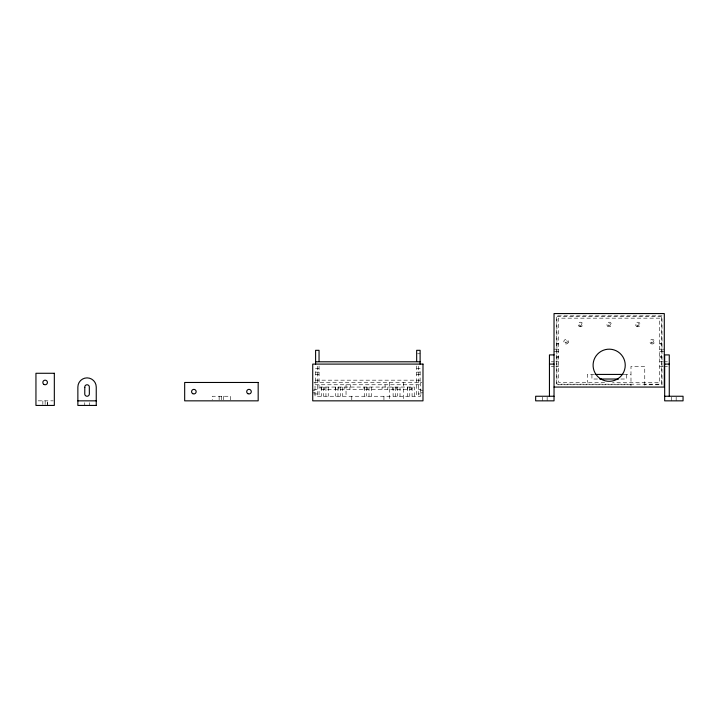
<?xml version="1.0" encoding="UTF-8"?>
<svg xmlns="http://www.w3.org/2000/svg" width="719" height="719" viewBox="0 0 719 719"><rect width="100%" height="100%" fill="white"/><g stroke="black" fill="none" stroke-linecap="round" stroke-linejoin="round"><path stroke-width="0.54" stroke-dasharray="3.6 2.7" d="M580.296 326.759L580.889 326.723M556.335 343.421L558.627 343.421M659.7 343.421L661.992 343.421M556.91 343.997L558.627 343.997M659.7 343.997L661.417 343.997M554.034 349.164L556.335 349.164M556.91 349.164L558.627 349.164M659.7 349.164L661.417 349.164M661.992 349.164L664.293 349.164M554.034 351.456L556.335 351.456M556.91 351.465L558.627 351.465M659.7 351.465L661.417 351.465M661.992 351.465L664.293 351.465M417.532 353.757L420.112 353.757M556.91 356.633L558.627 356.633M659.7 356.633L661.417 356.633M556.335 357.199L558.627 357.199M659.7 357.199L661.992 357.199M551.284 361.801L554.034 361.801M555.877 361.801L558.627 361.801M659.7 361.801L663.367 361.801M664.671 361.801L667.43 361.801M551.284 366.393L554.034 366.393M555.877 366.393L558.627 366.393M659.7 366.393L663.367 366.393M664.671 366.393L667.43 366.393M319.047 368.685L315.605 368.685L315.605 382.472M416.669 368.685L420.112 368.685L420.112 382.472M315.605 372.136L319.047 372.136M416.669 372.136L420.112 372.136M315.605 374.428L319.047 374.428M416.669 374.428L420.112 374.428M594.155 374.428L587.342 374.428L587.342 382.472M624.164 374.428L630.985 374.428M597.489 379.021L591.935 379.021L591.935 374.428M620.83 379.021L626.393 379.021L626.393 374.428M315.605 380.171L420.112 380.171M313.844 382.472L421.9 382.472M604.67 382.472L558.627 382.472L558.627 318.158L659.7 318.158L659.7 382.472L612.534 382.472M315.03 384.764L420.687 384.764M630.985 384.764L556.335 384.764L556.335 315.857L661.992 315.857L661.992 384.764L644.763 384.764M313.655 389.356L317.322 389.356M418.395 389.356L421.145 389.356M312.729 390.507L315.03 390.507M420.687 390.507L422.988 390.507M312.729 392.808L315.03 392.808M420.687 392.808L422.988 392.808M313.655 393.958L317.322 393.958M418.395 393.958L421.145 393.958M38.116 400.843L53.242 400.843M637.349 326.705L637.942 326.768M676.157 397.167L676.157 400.843M671.564 397.167L671.564 400.843M644.763 385.222L644.763 366.393L630.985 366.393L630.985 385.977M547.15 397.167L547.15 400.843M542.548 397.167L542.548 400.843M420.687 382.472L420.687 396.25L315.03 396.25L315.03 382.472M418.395 366.241L418.395 396.25M416.669 365.998L416.669 396.25M414.369 396.25L414.369 387.065L320.045 387.065L320.045 389.356L411.924 389.356L411.924 387.065M412.077 387.065L412.077 396.25M411.052 387.065L411.052 389.356M409.776 387.065L409.776 396.25M407.619 387.065L407.619 389.356M407.484 387.065L407.484 396.25M403.458 382.472L403.458 399.926M400.007 387.065L400.007 396.25M397.706 387.065L397.706 396.25M396.259 387.065L396.259 389.356M395.405 387.065L395.405 396.25M393.113 387.065L393.113 396.25M392.817 387.065L392.817 389.356M389.68 382.472L389.68 399.926M387.802 387.065L387.802 389.356M385.087 384.764L385.087 387.065M383.937 396.25L383.937 400.843M382.059 387.065L382.059 389.356M371.292 387.065L371.292 396.25M368.991 387.065L368.991 396.25M367.481 387.065L367.481 389.356M366.699 387.065L366.699 396.25M364.398 387.065L364.398 396.25M364.039 387.065L364.039 389.356M351.78 396.25L351.78 400.843M350.629 384.764L350.629 387.065M349.901 387.065L349.901 389.356M346.037 384.764L346.037 396.25M344.158 387.065L344.158 389.356M342.577 387.065L342.577 396.25M340.285 387.065L340.285 396.25M338.847 387.065L338.847 389.356M337.984 387.065L337.984 396.25M335.692 387.065L335.692 396.25M335.413 387.065L335.413 389.356M328.232 387.065L328.232 396.25M325.941 387.065L325.941 396.25M324.539 387.065L324.539 389.356M323.64 387.065L323.64 396.25M321.348 387.065L321.348 396.25M321.123 387.065L321.123 389.356M319.047 365.998L319.047 396.25M317.322 366.241L317.322 396.25M230.619 399.926L230.619 396.25L212.24 396.25L212.24 399.926M223.69 396.25L223.726 400.843M221.425 396.25L221.425 399.926M219.133 396.25L219.133 400.843M89.354 402.685L89.354 405.435M84.761 402.685L84.761 405.435M47.436 405.435L47.436 400.843L47.4 404.518M45.135 400.843L45.135 405.435M42.879 400.843L42.843 405.435M568.316 342.289L568.082 342.846A2.301 2.301 0 0 1 564.217 343.017A2.301 2.301 0 0 1 565.7 339.44A2.301 2.301 0 0 1 568.316 342.289M661.417 316.432L556.91 316.432L556.91 384.189L661.417 384.189L661.417 316.432M579.163 326.372A2.301 2.301 0 0 0 582.741 324.629A2.301 2.301 0 0 0 579.442 322.409A2.301 2.301 0 0 0 579.163 326.372M607.546 326.102A2.301 2.301 0 0 0 611.384 325.051A2.301 2.301 0 0 0 608.562 322.256A2.301 2.301 0 0 0 607.546 326.102M636.297 326.147A2.301 2.301 0 0 0 640.108 324.997A2.301 2.301 0 0 0 637.214 322.274A2.301 2.301 0 0 0 636.297 326.147M579.793 325.41A1.15 1.15 0 0 0 581.599 324.575A1.15 1.15 0 0 0 579.963 323.433A1.15 1.15 0 0 0 579.793 325.41M608.589 325.464A1.15 1.15 0 0 0 610.314 324.476A1.15 1.15 0 0 0 608.589 323.478A1.15 1.15 0 0 0 608.589 325.464M637.304 325.464A1.15 1.15 0 0 0 639.02 324.476A1.15 1.15 0 0 0 637.304 323.478A1.15 1.15 0 0 0 637.304 325.464M651.081 343.691A2.301 2.301 0 0 0 654.524 341.696A2.301 2.301 0 0 0 651.081 339.71A2.301 2.301 0 0 0 651.081 343.691M651.657 342.693A1.15 1.15 0 0 0 653.382 341.696A1.15 1.15 0 0 0 651.657 340.707A1.15 1.15 0 0 0 651.657 342.693M565.52 342.693A1.15 1.15 0 0 0 567.246 341.696A1.15 1.15 0 0 0 565.52 340.707A1.15 1.15 0 0 0 565.52 342.693"/><path stroke-width="1.08" d="M554.034 354.907L549.442 354.907L549.442 396.25M315.605 361.801L420.112 361.801M549.442 364.093L554.034 364.093M664.671 364.093L669.272 364.093M595.179 374.428L623.148 374.428M599.718 379.021L618.61 379.021M554.034 387.065L664.293 387.065L664.293 313.565L554.034 313.565L554.034 400.843L535.664 400.843L535.664 396.25L554.034 396.25M664.671 396.25L683.05 396.25L683.05 400.843L664.671 400.843L664.671 354.907L669.272 354.907L669.272 396.25M77.868 400.843L96.247 400.843M420.112 364.093L420.112 350.315L416.669 350.315L416.669 361.513M319.047 361.513L319.047 350.315L315.605 350.315L315.605 364.093M84.797 387.46L84.761 393.958A2.301 2.301 0 0 0 87.053 396.25A2.301 2.301 0 0 0 89.354 393.958L89.318 387.46A2.301 2.301 0 0 0 87.053 384.764A2.301 2.301 0 0 0 84.797 387.46M422.988 364.093L312.729 364.093L312.729 400.843L422.988 400.843L422.988 364.093M54.329 373.278L35.95 373.278L35.95 405.435L54.329 405.435L54.329 373.278M258.175 382.472L184.675 382.472L184.675 400.843L258.175 400.843L258.175 382.472M96.247 405.435L77.868 405.435L77.868 387.065A9.185 9.185 0 0 1 87.053 377.879A9.185 9.185 0 0 1 96.247 387.065L96.247 405.435M43.985 384.458A2.301 2.301 0 0 0 47.436 382.472A2.301 2.301 0 0 0 43.985 380.477A2.301 2.301 0 0 0 43.985 384.458M192.719 393.644A2.301 2.301 0 0 0 196.161 391.657A2.301 2.301 0 0 0 192.719 389.671A2.301 2.301 0 0 0 192.719 393.644M247.839 393.644A2.301 2.301 0 0 0 251.291 391.657A2.301 2.301 0 0 0 247.839 389.671A2.301 2.301 0 0 0 247.839 393.644M601.12 379.165A16.079 16.079 0 0 0 625.242 365.243A16.079 16.079 0 0 0 601.12 351.321A16.079 16.079 0 0 0 601.12 379.165"/></g></svg>
